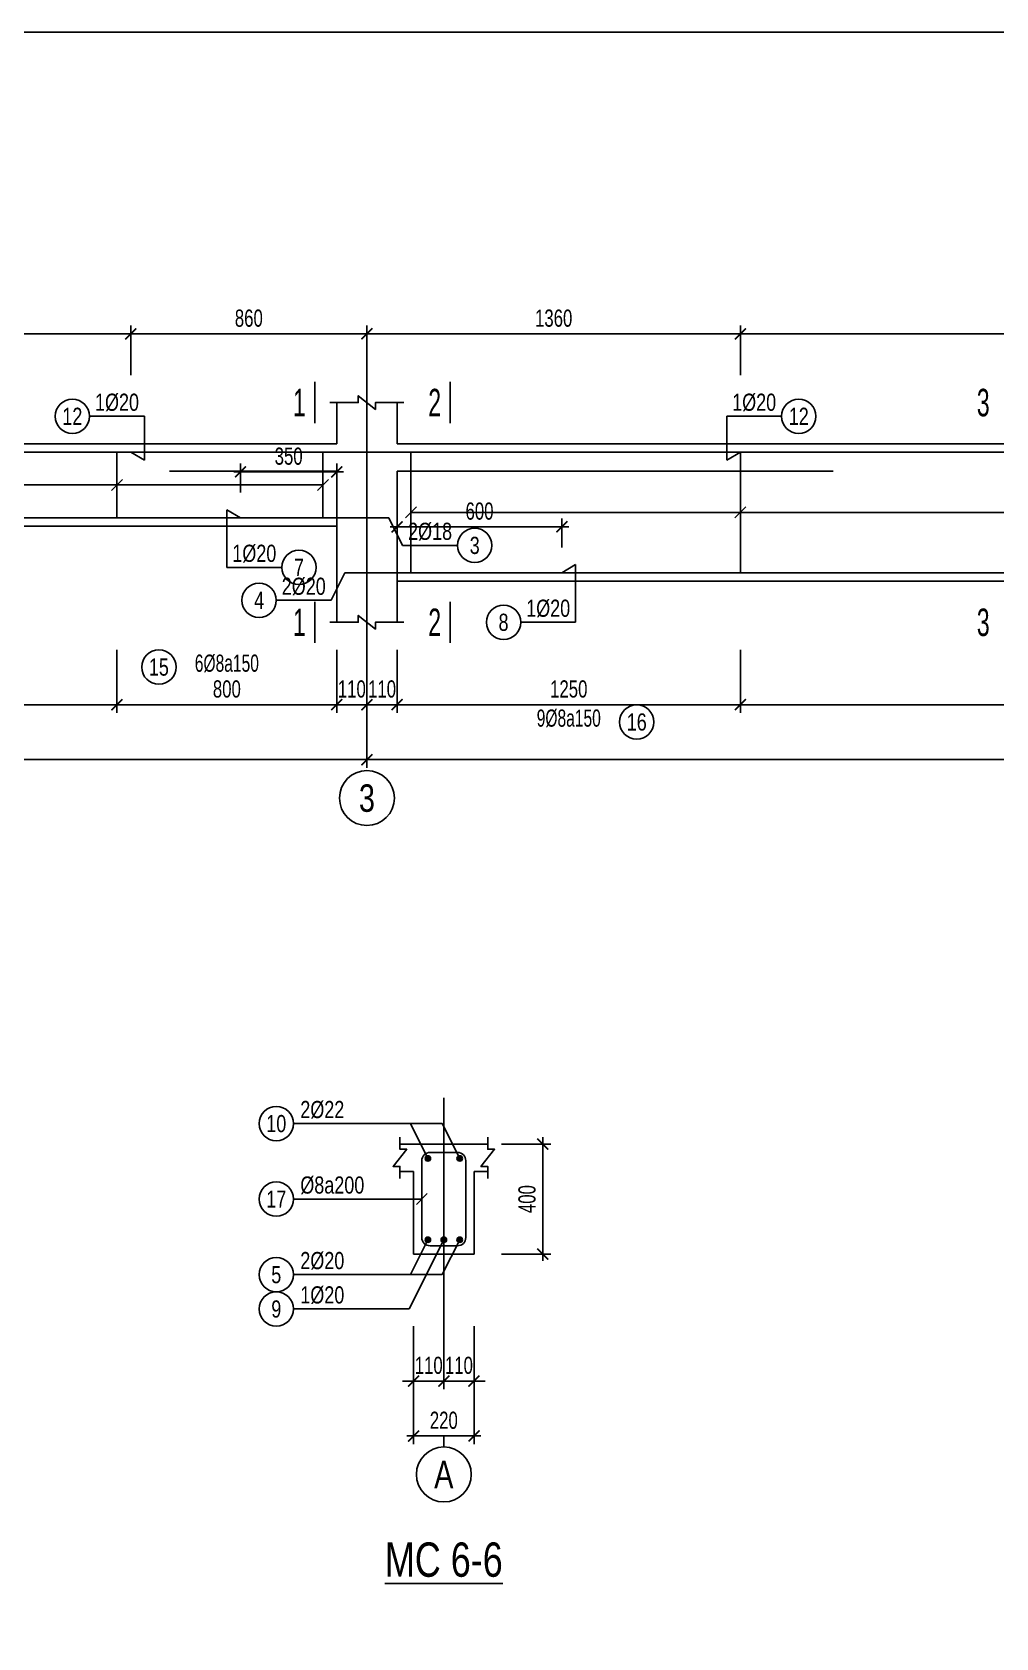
# Model space of a CAD drawing. Header units: inches. Extents: x 442278 to 842836, y -356313 to 59457.
# Drawn here: x 637368 to 640877, y -71901 to -66055 of the extents above; entities that cross this region are included whole.
import ezdxf
from ezdxf.enums import TextEntityAlignment as Align

# ---------------------------------------------------------------- set-up
doc = ezdxf.new("R2010")
doc.units = ezdxf.units.IN
doc.header["$LTSCALE"] = 250
doc.header["$MEASUREMENT"] = 0
doc.linetypes.add('CENTER', pattern=[50.8, 31.75, -6.35, 6.35, -6.35])
doc.linetypes.add('HIDDEN', pattern=[9.525, 6.35, -3.175])
for name, color, linetype in [('LA.BT', 7, 'Continuous'), ('LA.DIM', 251, 'Continuous'), ('LA.DUT', 251, 'HIDDEN'), ('LA.KHAC', 252, 'Continuous'), ('LA.MC', 6, 'Continuous'), ('LA.TC', 3, 'Continuous'), ('LA.TD', 30, 'Continuous'), ('LA.TEXT', 60, 'Continuous'), ('LA.TEXT.MC', 120, 'Continuous'), ('LA.TRUC', 251, 'CENTER'), ('XDIT-MANH', 252, 'Continuous')]:
    doc.layers.add(name, color=color, linetype=linetype)
doc.styles.add('S.BTEXT', font='arial.ttf', dxfattribs={"width": 0.75})
doc.styles.add('S.STEXT', font='arial.ttf', dxfattribs={"width": 0.7})
doc.dimstyles.new('S.DIM25', dxfattribs={"dimtxt": 62.5, "dimasz": 40, "dimexe": 30, "dimexo": 0, "dimgap": 25, "dimtad": 1, "dimdec": 0, "dimzin": 13, "dimdsep": 46, "dimtxsty": 'S.STEXT', "dimblk": 'ARCHTICK', "dimcen": 0, "dimdle": 25, "dimclrd": 251, "dimclre": 251, "dimclrt": 60, "dimadec": 0, "dimazin": 0, "dimtfac": 1, "dimtdec": 0, "dimtix": 1, "dimtmove": 2, "dimatfit": 3, "dimfxl": 1, "dimtolj": 1, "dimtzin": 13, "dimarcsym": 0})

# ---------------------------------------------------------------- blocks, each defined once
blk = doc.blocks.new('_ArchTick')
at = {"color": 0, "linetype": 'ByBlock', "const_width": 0.15}
blk.add_lwpolyline([(-0.5, -0.5), (0.5, 0.5)], dxfattribs=at)
blk = doc.blocks.new('*D497')
at = {"layer": 'DEFPOINTS', "color": 0, "transparency": 16777216}
for p in [(635377, -68303.9), (638587, -68303.9), (638587, -68703.9)]:
    blk.add_point(p, dxfattribs=at)
at = {"layer": 'LA.DIM', "color": 251, "lineweight": -2, "transparency": 16777216}
for p, q in [((635377, -68303.9), (635377, -68733.9)), ((638587, -68303.9), (638587, -68733.9)), ((635352, -68703.9), (638612, -68703.9))]:
    blk.add_line(p, q, dxfattribs=at)
at = {"layer": 'LA.DIM', "color": 251, "lineweight": -2, "transparency": 16777216, "xscale": 40, "yscale": 40, "zscale": 40, "rotation": 180}
blk.add_blockref('_ArchTick', (635377, -68703.9), dxfattribs=at)
at = {"layer": 'LA.DIM', "color": 251, "lineweight": -2, "transparency": 16777216, "xscale": 40, "yscale": 40, "zscale": 40}
blk.add_blockref('_ArchTick', (638587, -68703.9), dxfattribs=at)
at = {"layer": 'LA.DIM', "color": 60, "transparency": 16777216, "insert": (636982, -68647), "char_height": 62.5, "attachment_point": 5, "style": 'S.STEXT'}
blk.add_mtext('\\A1;3210', dxfattribs=at)
blk = doc.blocks.new('*D498')
at = {"layer": 'DEFPOINTS', "color": 0, "transparency": 16777216}
for p in [(638587, -68303.9), (643747, -68303.9), (643747, -68703.9)]:
    blk.add_point(p, dxfattribs=at)
at = {"layer": 'LA.DIM', "color": 251, "lineweight": -2, "transparency": 16777216}
for p, q in [((638587, -68303.9), (638587, -68733.9)), ((643747, -68303.9), (643747, -68733.9)), ((638562, -68703.9), (643772, -68703.9))]:
    blk.add_line(p, q, dxfattribs=at)
at = {"layer": 'LA.DIM', "color": 251, "lineweight": -2, "transparency": 16777216, "xscale": 40, "yscale": 40, "zscale": 40, "rotation": 180}
blk.add_blockref('_ArchTick', (638587, -68703.9), dxfattribs=at)
at = {"layer": 'LA.DIM', "color": 251, "lineweight": -2, "transparency": 16777216, "xscale": 40, "yscale": 40, "zscale": 40}
blk.add_blockref('_ArchTick', (643747, -68703.9), dxfattribs=at)
at = {"layer": 'LA.DIM', "color": 60, "transparency": 16777216, "insert": (641167, -68647), "char_height": 62.5, "attachment_point": 5, "style": 'S.STEXT'}
blk.add_mtext('\\A1;5160', dxfattribs=at)
blk = doc.blocks.new('*D504')
at = {"layer": 'DEFPOINTS', "color": 0, "transparency": 16777216}
for p in [(638477, -68303.9), (638587, -68303.9), (638587, -68503.9)]:
    blk.add_point(p, dxfattribs=at)
at = {"layer": 'LA.DIM', "color": 251, "lineweight": -2, "transparency": 16777216}
for p, q in [((638477, -68303.9), (638477, -68533.9)), ((638587, -68303.9), (638587, -68533.9)), ((638477, -68503.9), (638437, -68503.9)), ((638477, -68503.9), (638587, -68503.9)), ((638587, -68503.9), (638627, -68503.9))]:
    blk.add_line(p, q, dxfattribs=at)
at = {"layer": 'LA.DIM', "color": 251, "lineweight": -2, "transparency": 16777216, "xscale": 40, "yscale": 40, "zscale": 40}
blk.add_blockref('_ArchTick', (638477, -68503.9), dxfattribs=at)
at = {"layer": 'LA.DIM', "color": 251, "lineweight": -2, "transparency": 16777216, "xscale": 40, "yscale": 40, "zscale": 40, "rotation": 180}
blk.add_blockref('_ArchTick', (638587, -68503.9), dxfattribs=at)
at = {"layer": 'LA.DIM', "color": 60, "transparency": 16777216, "insert": (638532, -68447), "char_height": 62.5, "attachment_point": 5, "style": 'S.STEXT'}
blk.add_mtext('\\A1;110', dxfattribs=at)
blk = doc.blocks.new('*D505')
at = {"layer": 'DEFPOINTS', "color": 0, "transparency": 16777216}
for p in [(638587, -68303.9), (638697, -68303.9), (638697, -68503.9)]:
    blk.add_point(p, dxfattribs=at)
at = {"layer": 'LA.DIM', "color": 251, "lineweight": -2, "transparency": 16777216}
for p, q in [((638587, -68303.9), (638587, -68533.9)), ((638697, -68303.9), (638697, -68533.9)), ((638587, -68503.9), (638547, -68503.9)), ((638587, -68503.9), (638697, -68503.9)), ((638697, -68503.9), (638737, -68503.9))]:
    blk.add_line(p, q, dxfattribs=at)
at = {"layer": 'LA.DIM', "color": 251, "lineweight": -2, "transparency": 16777216, "xscale": 40, "yscale": 40, "zscale": 40}
blk.add_blockref('_ArchTick', (638587, -68503.9), dxfattribs=at)
at = {"layer": 'LA.DIM', "color": 251, "lineweight": -2, "transparency": 16777216, "xscale": 40, "yscale": 40, "zscale": 40, "rotation": 180}
blk.add_blockref('_ArchTick', (638697, -68503.9), dxfattribs=at)
at = {"layer": 'LA.DIM', "color": 60, "transparency": 16777216, "insert": (638642, -68447), "char_height": 62.5, "attachment_point": 5, "style": 'S.STEXT'}
blk.add_mtext('\\A1;110', dxfattribs=at)
blk = doc.blocks.new('*D513')
at = {"layer": 'DEFPOINTS', "color": 0, "transparency": 16777216}
for p in [(638477, -67656.4), (638127, -67731.4), (638477, -67731.4)]:
    blk.add_point(p, dxfattribs=at)
at = {"layer": 'LA.DIM', "color": 251, "lineweight": -2, "transparency": 16777216}
for p, q in [((638127, -67731.4), (638127, -67626.4)), ((638477, -67731.4), (638477, -67626.4)), ((638102, -67656.4), (638502, -67656.4))]:
    blk.add_line(p, q, dxfattribs=at)
at = {"layer": 'LA.DIM', "color": 251, "lineweight": -2, "transparency": 16777216, "xscale": 40, "yscale": 40, "zscale": 40, "rotation": 180}
blk.add_blockref('_ArchTick', (638127, -67656.4), dxfattribs=at)
at = {"layer": 'LA.DIM', "color": 251, "lineweight": -2, "transparency": 16777216, "xscale": 40, "yscale": 40, "zscale": 40}
blk.add_blockref('_ArchTick', (638477, -67656.4), dxfattribs=at)
at = {"layer": 'LA.DIM', "color": 60, "transparency": 16777216, "insert": (638302, -67599.5), "char_height": 62.5, "attachment_point": 5, "style": 'S.STEXT'}
blk.add_mtext('\\A1;350', dxfattribs=at)
blk = doc.blocks.new('*D514')
at = {"layer": 'DEFPOINTS', "color": 0, "transparency": 16777216}
for p in [(638697, -67856.4), (638697, -67931.4), (639297, -67931.4)]:
    blk.add_point(p, dxfattribs=at)
at = {"layer": 'LA.DIM', "color": 251, "lineweight": -2, "transparency": 16777216}
for p, q in [((639322, -67856.4), (638672, -67856.4)), ((638697, -67931.4), (638697, -67826.4)), ((639297, -67931.4), (639297, -67826.4))]:
    blk.add_line(p, q, dxfattribs=at)
at = {"layer": 'LA.DIM', "color": 251, "lineweight": -2, "transparency": 16777216, "xscale": 40, "yscale": 40, "zscale": 40, "rotation": 180}
blk.add_blockref('_ArchTick', (638697, -67856.4), dxfattribs=at)
at = {"layer": 'LA.DIM', "color": 251, "lineweight": -2, "transparency": 16777216, "xscale": 40, "yscale": 40, "zscale": 40}
blk.add_blockref('_ArchTick', (639297, -67856.4), dxfattribs=at)
at = {"layer": 'LA.DIM', "color": 60, "transparency": 16777216, "insert": (638997, -67799.5), "char_height": 62.5, "attachment_point": 5, "style": 'S.STEXT'}
blk.add_mtext('\\A1;600', dxfattribs=at)
blk = doc.blocks.new('*D523')
at = {"layer": 'DEFPOINTS', "color": 0, "transparency": 16777216}
for p in [(637727, -67153.9), (636237, -67303.9), (637727, -67303.9)]:
    blk.add_point(p, dxfattribs=at)
at = {"layer": 'LA.DIM', "color": 251, "lineweight": -2, "transparency": 16777216}
for p, q in [((636212, -67153.9), (637752, -67153.9)), ((636237, -67303.9), (636237, -67123.9)), ((637727, -67303.9), (637727, -67123.9))]:
    blk.add_line(p, q, dxfattribs=at)
at = {"layer": 'LA.DIM', "color": 251, "lineweight": -2, "transparency": 16777216, "xscale": 40, "yscale": 40, "zscale": 40, "rotation": 180}
blk.add_blockref('_ArchTick', (636237, -67153.9), dxfattribs=at)
at = {"layer": 'LA.DIM', "color": 251, "lineweight": -2, "transparency": 16777216, "xscale": 40, "yscale": 40, "zscale": 40}
blk.add_blockref('_ArchTick', (637727, -67153.9), dxfattribs=at)
at = {"layer": 'LA.DIM', "color": 60, "transparency": 16777216, "insert": (636982, -67097), "char_height": 62.5, "attachment_point": 5, "style": 'S.STEXT'}
blk.add_mtext('\\A1;1490', dxfattribs=at)
blk = doc.blocks.new('*D524')
at = {"layer": 'DEFPOINTS', "color": 0, "transparency": 16777216}
for p in [(638587, -67153.9), (637727, -67303.9), (638587, -67303.9)]:
    blk.add_point(p, dxfattribs=at)
at = {"layer": 'LA.DIM', "color": 251, "lineweight": -2, "transparency": 16777216}
for p, q in [((637702, -67153.9), (638612, -67153.9)), ((637727, -67303.9), (637727, -67123.9)), ((638587, -67303.9), (638587, -67123.9))]:
    blk.add_line(p, q, dxfattribs=at)
at = {"layer": 'LA.DIM', "color": 251, "lineweight": -2, "transparency": 16777216, "xscale": 40, "yscale": 40, "zscale": 40, "rotation": 180}
blk.add_blockref('_ArchTick', (637727, -67153.9), dxfattribs=at)
at = {"layer": 'LA.DIM', "color": 251, "lineweight": -2, "transparency": 16777216, "xscale": 40, "yscale": 40, "zscale": 40}
blk.add_blockref('_ArchTick', (638587, -67153.9), dxfattribs=at)
at = {"layer": 'LA.DIM', "color": 60, "transparency": 16777216, "insert": (638157, -67097), "char_height": 62.5, "attachment_point": 5, "style": 'S.STEXT'}
blk.add_mtext('\\A1;860', dxfattribs=at)
blk = doc.blocks.new('*D525')
at = {"layer": 'DEFPOINTS', "color": 0, "transparency": 16777216}
for p in [(639947, -67153.9), (638587, -67303.9), (639947, -67303.9)]:
    blk.add_point(p, dxfattribs=at)
at = {"layer": 'LA.DIM', "color": 251, "lineweight": -2, "transparency": 16777216}
for p, q in [((638562, -67153.9), (639972, -67153.9)), ((638587, -67303.9), (638587, -67123.9)), ((639947, -67303.9), (639947, -67123.9))]:
    blk.add_line(p, q, dxfattribs=at)
at = {"layer": 'LA.DIM', "color": 251, "lineweight": -2, "transparency": 16777216, "xscale": 40, "yscale": 40, "zscale": 40, "rotation": 180}
blk.add_blockref('_ArchTick', (638587, -67153.9), dxfattribs=at)
at = {"layer": 'LA.DIM', "color": 251, "lineweight": -2, "transparency": 16777216, "xscale": 40, "yscale": 40, "zscale": 40}
blk.add_blockref('_ArchTick', (639947, -67153.9), dxfattribs=at)
at = {"layer": 'LA.DIM', "color": 60, "transparency": 16777216, "insert": (639267, -67097), "char_height": 62.5, "attachment_point": 5, "style": 'S.STEXT'}
blk.add_mtext('\\A1;1360', dxfattribs=at)
blk = doc.blocks.new('*D526')
at = {"layer": 'DEFPOINTS', "color": 0, "transparency": 16777216}
for p in [(642387, -67153.9), (639947, -67303.9), (642387, -67303.9)]:
    blk.add_point(p, dxfattribs=at)
at = {"layer": 'LA.DIM', "color": 251, "lineweight": -2, "transparency": 16777216}
for p, q in [((639922, -67153.9), (642412, -67153.9)), ((639947, -67303.9), (639947, -67123.9)), ((642387, -67303.9), (642387, -67123.9))]:
    blk.add_line(p, q, dxfattribs=at)
at = {"layer": 'LA.DIM', "color": 251, "lineweight": -2, "transparency": 16777216, "xscale": 40, "yscale": 40, "zscale": 40, "rotation": 180}
blk.add_blockref('_ArchTick', (639947, -67153.9), dxfattribs=at)
at = {"layer": 'LA.DIM', "color": 251, "lineweight": -2, "transparency": 16777216, "xscale": 40, "yscale": 40, "zscale": 40}
blk.add_blockref('_ArchTick', (642387, -67153.9), dxfattribs=at)
at = {"layer": 'LA.DIM', "color": 60, "transparency": 16777216, "insert": (641167, -67097), "char_height": 62.5, "attachment_point": 5, "style": 'S.STEXT'}
blk.add_mtext('\\A1;2440', dxfattribs=at)
blk = doc.blocks.new('*D538')
at = {"layer": 'DEFPOINTS', "color": 0, "transparency": 16777216}
for p in [(636287, -68303.9), (637677, -68303.9), (637677, -68503.9)]:
    blk.add_point(p, dxfattribs=at)
at = {"layer": 'LA.DIM', "color": 251, "lineweight": -2, "transparency": 16777216}
for p, q in [((636287, -68303.9), (636287, -68533.9)), ((637677, -68303.9), (637677, -68533.9)), ((636262, -68503.9), (637702, -68503.9))]:
    blk.add_line(p, q, dxfattribs=at)
at = {"layer": 'LA.DIM', "color": 251, "lineweight": -2, "transparency": 16777216, "xscale": 40, "yscale": 40, "zscale": 40, "rotation": 180}
blk.add_blockref('_ArchTick', (636287, -68503.9), dxfattribs=at)
at = {"layer": 'LA.DIM', "color": 251, "lineweight": -2, "transparency": 16777216, "xscale": 40, "yscale": 40, "zscale": 40}
blk.add_blockref('_ArchTick', (637677, -68503.9), dxfattribs=at)
at = {"layer": 'LA.DIM', "color": 60, "transparency": 16777216, "insert": (636982, -68447), "char_height": 62.5, "attachment_point": 5, "style": 'S.STEXT'}
blk.add_mtext('\\A1;1390', dxfattribs=at)
blk = doc.blocks.new('*D539')
at = {"layer": 'DEFPOINTS', "color": 0, "transparency": 16777216}
for p in [(637677, -68303.9), (638477, -68303.9), (638477, -68503.9)]:
    blk.add_point(p, dxfattribs=at)
at = {"layer": 'LA.DIM', "color": 251, "lineweight": -2, "transparency": 16777216}
for p, q in [((637677, -68303.9), (637677, -68533.9)), ((638477, -68303.9), (638477, -68533.9)), ((637652, -68503.9), (638502, -68503.9))]:
    blk.add_line(p, q, dxfattribs=at)
at = {"layer": 'LA.DIM', "color": 251, "lineweight": -2, "transparency": 16777216, "xscale": 40, "yscale": 40, "zscale": 40, "rotation": 180}
blk.add_blockref('_ArchTick', (637677, -68503.9), dxfattribs=at)
at = {"layer": 'LA.DIM', "color": 251, "lineweight": -2, "transparency": 16777216, "xscale": 40, "yscale": 40, "zscale": 40}
blk.add_blockref('_ArchTick', (638477, -68503.9), dxfattribs=at)
at = {"layer": 'LA.DIM', "color": 60, "transparency": 16777216, "insert": (638077, -68447), "char_height": 62.5, "attachment_point": 5, "style": 'S.STEXT'}
blk.add_mtext('\\A1;800', dxfattribs=at)
blk = doc.blocks.new('*D540')
at = {"layer": 'DEFPOINTS', "color": 0, "transparency": 16777216}
for p in [(638697, -68303.9), (639947, -68303.9), (639947, -68503.9)]:
    blk.add_point(p, dxfattribs=at)
at = {"layer": 'LA.DIM', "color": 251, "lineweight": -2, "transparency": 16777216}
for p, q in [((638697, -68303.9), (638697, -68533.9)), ((639947, -68303.9), (639947, -68533.9)), ((638672, -68503.9), (639972, -68503.9))]:
    blk.add_line(p, q, dxfattribs=at)
at = {"layer": 'LA.DIM', "color": 251, "lineweight": -2, "transparency": 16777216, "xscale": 40, "yscale": 40, "zscale": 40, "rotation": 180}
blk.add_blockref('_ArchTick', (638697, -68503.9), dxfattribs=at)
at = {"layer": 'LA.DIM', "color": 251, "lineweight": -2, "transparency": 16777216, "xscale": 40, "yscale": 40, "zscale": 40}
blk.add_blockref('_ArchTick', (639947, -68503.9), dxfattribs=at)
at = {"layer": 'LA.DIM', "color": 60, "transparency": 16777216, "insert": (639322, -68447), "char_height": 62.5, "attachment_point": 5, "style": 'S.STEXT'}
blk.add_mtext('\\A1;1250', dxfattribs=at)
blk = doc.blocks.new('*D541')
at = {"layer": 'DEFPOINTS', "color": 0, "transparency": 16777216}
for p in [(639947, -68303.9), (642387, -68303.9), (642387, -68503.9)]:
    blk.add_point(p, dxfattribs=at)
at = {"layer": 'LA.DIM', "color": 251, "lineweight": -2, "transparency": 16777216}
for p, q in [((639947, -68303.9), (639947, -68533.9)), ((642387, -68303.9), (642387, -68533.9)), ((639922, -68503.9), (642412, -68503.9))]:
    blk.add_line(p, q, dxfattribs=at)
at = {"layer": 'LA.DIM', "color": 251, "lineweight": -2, "transparency": 16777216, "xscale": 40, "yscale": 40, "zscale": 40, "rotation": 180}
blk.add_blockref('_ArchTick', (639947, -68503.9), dxfattribs=at)
at = {"layer": 'LA.DIM', "color": 251, "lineweight": -2, "transparency": 16777216, "xscale": 40, "yscale": 40, "zscale": 40}
blk.add_blockref('_ArchTick', (642387, -68503.9), dxfattribs=at)
at = {"layer": 'LA.DIM', "color": 60, "transparency": 16777216, "insert": (641167, -68447), "char_height": 62.5, "attachment_point": 5, "style": 'S.STEXT'}
blk.add_mtext('\\A1;2440', dxfattribs=at)
blk = doc.blocks.new('*D567')
at = {"layer": 'DEFPOINTS', "color": 0, "transparency": 16777216}
for p in [(638757, -70766.4), (638867, -70766.4), (638867, -70966.4)]:
    blk.add_point(p, dxfattribs=at)
at = {"layer": 'LA.DIM', "color": 251, "lineweight": -2, "transparency": 16777216}
for p, q in [((638757, -70766.4), (638757, -70996.4)), ((638867, -70766.4), (638867, -70996.4)), ((638757, -70966.4), (638717, -70966.4)), ((638757, -70966.4), (638867, -70966.4)), ((638867, -70966.4), (638907, -70966.4))]:
    blk.add_line(p, q, dxfattribs=at)
at = {"layer": 'LA.DIM', "color": 251, "lineweight": -2, "transparency": 16777216, "xscale": 40, "yscale": 40, "zscale": 40}
blk.add_blockref('_ArchTick', (638757, -70966.4), dxfattribs=at)
at = {"layer": 'LA.DIM', "color": 251, "lineweight": -2, "transparency": 16777216, "xscale": 40, "yscale": 40, "zscale": 40, "rotation": 180}
blk.add_blockref('_ArchTick', (638867, -70966.4), dxfattribs=at)
at = {"layer": 'LA.DIM', "color": 60, "transparency": 16777216, "insert": (638812, -70909.5), "char_height": 62.5, "attachment_point": 5, "style": 'S.STEXT'}
blk.add_mtext('\\A1;110', dxfattribs=at)
blk = doc.blocks.new('*D568')
at = {"layer": 'DEFPOINTS', "color": 0, "transparency": 16777216}
for p in [(638867, -70766.4), (638977, -70766.4), (638867, -70966.4)]:
    blk.add_point(p, dxfattribs=at)
at = {"layer": 'LA.DIM', "color": 251, "lineweight": -2, "transparency": 16777216}
for p, q in [((638867, -70766.4), (638867, -70996.4)), ((638977, -70766.4), (638977, -70996.4)), ((638867, -70966.4), (638827, -70966.4)), ((638977, -70966.4), (638867, -70966.4)), ((638977, -70966.4), (639017, -70966.4))]:
    blk.add_line(p, q, dxfattribs=at)
at = {"layer": 'LA.DIM', "color": 251, "lineweight": -2, "transparency": 16777216, "xscale": 40, "yscale": 40, "zscale": 40}
blk.add_blockref('_ArchTick', (638867, -70966.4), dxfattribs=at)
at = {"layer": 'LA.DIM', "color": 251, "lineweight": -2, "transparency": 16777216, "xscale": 40, "yscale": 40, "zscale": 40, "rotation": 180}
blk.add_blockref('_ArchTick', (638977, -70966.4), dxfattribs=at)
at = {"layer": 'LA.DIM', "color": 60, "transparency": 16777216, "insert": (638922, -70909.5), "char_height": 62.5, "attachment_point": 5, "style": 'S.STEXT'}
blk.add_mtext('\\A1;110', dxfattribs=at)
blk = doc.blocks.new('*D569')
at = {"layer": 'DEFPOINTS', "color": 0, "transparency": 16777216}
for p in [(638757, -70766.4), (638977, -70766.4), (638977, -71166.4)]:
    blk.add_point(p, dxfattribs=at)
at = {"layer": 'LA.DIM', "color": 251, "lineweight": -2, "transparency": 16777216}
for p, q in [((638757, -70766.4), (638757, -71196.4)), ((638977, -70766.4), (638977, -71196.4)), ((638732, -71166.4), (639002, -71166.4))]:
    blk.add_line(p, q, dxfattribs=at)
at = {"layer": 'LA.DIM', "color": 251, "lineweight": -2, "transparency": 16777216, "xscale": 40, "yscale": 40, "zscale": 40, "rotation": 180}
blk.add_blockref('_ArchTick', (638757, -71166.4), dxfattribs=at)
at = {"layer": 'LA.DIM', "color": 251, "lineweight": -2, "transparency": 16777216, "xscale": 40, "yscale": 40, "zscale": 40}
blk.add_blockref('_ArchTick', (638977, -71166.4), dxfattribs=at)
at = {"layer": 'LA.DIM', "color": 60, "transparency": 16777216, "insert": (638867, -71109.5), "char_height": 62.5, "attachment_point": 5, "style": 'S.STEXT'}
blk.add_mtext('\\A1;220', dxfattribs=at)
blk = doc.blocks.new('*D570')
at = {"layer": 'DEFPOINTS', "color": 0, "transparency": 16777216}
for p in [(639077, -70103.9), (639077, -70503.9), (639227, -70503.9)]:
    blk.add_point(p, dxfattribs=at)
at = {"layer": 'LA.DIM', "color": 251, "lineweight": -2, "transparency": 16777216}
for p, q in [((639227, -70078.9), (639227, -70528.9)), ((639077, -70103.9), (639257, -70103.9)), ((639077, -70503.9), (639257, -70503.9))]:
    blk.add_line(p, q, dxfattribs=at)
at = {"layer": 'LA.DIM', "color": 251, "lineweight": -2, "transparency": 16777216, "xscale": 40, "yscale": 40, "zscale": 40}
for p, rotation in [((639227, -70103.9), 90), ((639227, -70503.9), 270)]:
    blk.add_blockref('_ArchTick', p, dxfattribs=dict(at, rotation=rotation))
at = {"layer": 'LA.DIM', "color": 60, "transparency": 16777216, "insert": (639170.1, -70303.9), "char_height": 62.5, "attachment_point": 5, "rotation": 90, "style": 'S.STEXT'}
blk.add_mtext('\\A1;400', dxfattribs=at)
blk = doc.blocks.new('BLOCK.TC')
at = {"layer": 'LA.TC'}
blk.add_hatch(color=256, dxfattribs=at).paths.add_polyline_path([(10, 0, 1), (-10, 0, 1)])
at = {"layer": 'LA.TD'}
blk.add_circle((0, 0), 10, dxfattribs=at)

msp = doc.modelspace()

# ---------------------------------------------------------------- linework, layer by layer
at = {"layer": 'LA.BT'}
for p, q in [((638476.99, -67553.94), (638476.99, -67403.94)), ((638696.99, -67553.94), (638696.99, -67403.94)), ((635486.99, -67553.94), (638476.99, -67553.94)), ((638696.99, -67553.94), (643636.99, -67553.94)), ((635486.99, -67853.94), (638476.99, -67853.94)), ((638476.99, -67853.94), (638476.99, -68203.94)), ((638696.99, -68053.94), (643636.99, -68053.94)), ((638696.99, -68053.94), (638696.99, -68203.94)), ((638756.99, -70103.94), (638706.99, -70103.94)), ((638756.99, -70103.94), (638976.99, -70103.94)), ((638976.99, -70103.94), (639026.99, -70103.94)), ((638756.99, -70203.94), (638706.99, -70203.94)), ((638756.99, -70503.94), (638756.99, -70203.94)), ((638976.99, -70503.94), (638976.99, -70203.94)), ((638976.99, -70203.94), (639026.99, -70203.94)), ((638756.99, -70503.94), (638976.99, -70503.94))]:
    msp.add_line(p, q, dxfattribs=at)
at = {"layer": 'LA.DUT'}
for p, q in [((635486.99, -67653.94), (638476.99, -67653.94)), ((638476.99, -67853.94), (638476.99, -67653.94)), ((638696.99, -67653.94), (643636.99, -67653.94)), ((638696.99, -68053.94), (638696.99, -67653.94))]:
    msp.add_line(p, q, dxfattribs=at)
at = {"layer": 'LA.KHAC'}
for p, q in [((637776.99, -67453.94), (637576.99, -67453.94)), ((637776.99, -67613.94), (637776.99, -67453.94)), ((639896.99, -67453.94), (640096.99, -67453.94)), ((639896.99, -67613.94), (639896.99, -67453.94)), ((635536.99, -67703.94), (638426.99, -67703.94)), ((638076.99, -67793.94), (638076.99, -68003.94)), ((638746.99, -67803.94), (643586.99, -67803.94)), ((638666.99, -67823.94), (638716.99, -67923.94)), ((638716.99, -67923.94), (638916.99, -67923.94)), ((638076.99, -68003.94), (638276.99, -68003.94)), ((638506.99, -68023.94), (638456.99, -68123.94)), ((639346.99, -67993.94), (639346.99, -68203.94)), ((638456.99, -68123.94), (638256.99, -68123.94)), ((639346.99, -68203.94), (639146.99, -68203.94)), ((638319.49, -70028.94), (638861.49, -70028.94)), ((638808.99, -70155.94), (638745.49, -70028.94)), ((638924.99, -70155.94), (638861.49, -70028.94)), ((638319.49, -70303.94), (638786.99, -70303.94)), ((638866.99, -70451.94), (638740.99, -70703.94)), ((638808.99, -70451.94), (638745.49, -70578.94)), ((638924.99, -70451.94), (638861.49, -70578.94)), ((638319.49, -70578.94), (638861.49, -70578.94)), ((638319.49, -70703.94), (638740.99, -70703.94)), ((638866.99, -71206.44), (638866.99, -71166.44))]:
    msp.add_line(p, q, dxfattribs=at)
at = {"layer": 'LA.KHAC', "color": 3}
for p, q in [((637656.99, -67723.94), (637696.99, -67683.94)), ((638406.99, -67723.94), (638446.99, -67683.94)), ((638726.99, -67823.94), (638766.99, -67783.94)), ((639926.99, -67823.94), (639966.99, -67783.94)), ((638766.99, -70323.94), (638806.99, -70283.94))]:
    msp.add_line(p, q, dxfattribs=at)
at = {"layer": 'LA.KHAC'}
for points in [[(638451.99, -67403.94), (638555.74, -67403.94), (638555.74, -67378.94), (638618.24, -67428.94), (638618.24, -67403.94), (638721.99, -67403.94)], [(638451.99, -68203.94), (638555.74, -68203.94), (638555.74, -68178.94), (638618.24, -68228.94), (638618.24, -68203.94), (638721.99, -68203.94)], [(638706.99, -70228.94), (638706.99, -70185.19), (638681.99, -70185.19), (638731.99, -70122.69), (638706.99, -70122.69), (638706.99, -70078.94)], [(639026.99, -70228.94), (639026.99, -70185.19), (639001.99, -70185.19), (639051.99, -70122.69), (639026.99, -70122.69), (639026.99, -70078.94)]]:
    msp.add_lwpolyline(points, dxfattribs=at)
for centre, radius in [((637514.49, -67453.94), 62.5), ((640159.49, -67453.94), 62.5), ((638979.49, -67923.94), 62.5), ((638339.49, -68003.94), 62.5), ((638194.49, -68123.94), 62.5), ((639084.49, -68203.94), 62.5), ((637829.49, -68366.94), 62.5), ((639569.49, -68566.94), 62.5), ((638586.99, -68843.94), 100), ((638256.99, -70028.94), 62.5), ((638256.99, -70303.94), 62.5), ((638256.99, -70578.94), 62.5), ((638256.99, -70703.94), 62.5), ((638866.99, -71306.44), 100)]:
    msp.add_circle(centre, radius, dxfattribs=at)
at = {"layer": 'LA.MC'}
for p, q in [((638397.82, -67478.94), (638397.82, -67328.94)), ((638890.32, -67478.94), (638890.32, -67328.94)), ((638397.82, -68278.94), (638397.82, -68128.94)), ((638890.32, -68278.94), (638890.32, -68128.94))]:
    msp.add_line(p, q, dxfattribs=at)
at = {"layer": 'LA.TC'}
for p, q in [((628926.99, -67583.94), (648006.99, -67583.94)), ((637726.99, -67583.94), (639946.99, -67583.94)), ((637726.99, -67583.94), (637776.99, -67613.94)), ((639946.99, -67583.94), (639896.99, -67613.94)), ((638126.99, -67823.94), (638076.99, -67793.94)), ((635296.99, -67823.94), (638666.99, -67823.94)), ((635836.99, -67823.94), (638126.99, -67823.94)), ((638506.99, -68023.94), (643826.99, -68023.94)), ((639296.99, -68023.94), (639346.99, -67993.94)), ((639296.99, -68023.94), (643036.99, -68023.94))]:
    msp.add_line(p, q, dxfattribs=at)
at = {"layer": 'LA.TD'}
for p, q in [((637676.99, -67583.94), (637676.99, -67823.94)), ((638426.99, -67583.94), (638426.99, -67823.94)), ((638746.99, -67583.94), (638746.99, -68023.94)), ((639946.99, -67583.94), (639946.99, -68023.94))]:
    msp.add_line(p, q, dxfattribs=at)
msp.add_lwpolyline([(638786.99, -70163.94), (638786.99, -70443.94, 0.4142136), (638816.99, -70473.94), (638916.99, -70473.94, 0.4142136), (638946.99, -70443.94), (638946.99, -70163.94, 0.4142136), (638916.99, -70133.94), (638816.99, -70133.94, 0.4142136), (638786.99, -70163.94)], format="xyb", dxfattribs=at)
at = {"layer": 'LA.TRUC'}
for p, q in [((638586.99, -67303.94), (638586.99, -68303.94)), ((638866.99, -69935.19), (638866.99, -70766.44))]:
    msp.add_line(p, q, dxfattribs=at)
at = {"layer": 'XDIT-MANH'}
msp.add_lwpolyline([(623288.27, -66055.23), (653381.5, -66055.23), (653381.5, -84965.66), (623288.27, -84965.66)], close=True, dxfattribs=at)

# ---------------------------------------------------------------- block references
at = {"layer": 'LA.TC'}
for p in [(638808.99, -70155.94), (638924.99, -70155.94), (638808.99, -70451.94), (638866.99, -70451.94), (638924.99, -70451.94)]:
    msp.add_blockref('BLOCK.TC', p, dxfattribs=at)

# ---------------------------------------------------------------- texts
at = {"layer": 'LA.TEXT', "style": 'S.STEXT'}
for s, width, p in [('1%%c20', 0.75, (637676.99, -67433.94)), ('1%%c20', 0.75, (639996.99, -67433.94)), ('2%%c18', 0.75, (638816.99, -67903.94)), ('1%%c20', 0.75, (638176.99, -67983.94)), ('2%%c20', 0.75, (638356.99, -68103.94)), ('1%%c20', 0.75, (639246.99, -68183.94)), ('6%%c8a150', 0.65, (638076.99, -68383.94)), ('9%%c8a150', 0.65, (639321.99, -68583.94))]:
    msp.add_text(s, height=62.5, dxfattribs=dict(at, width=width)).set_placement(p, align=Align.CENTER)
at = {"layer": 'LA.TEXT', "style": 'S.STEXT', "width": 0.75}
for s, p in [('12', (637514.49, -67453.94)), ('12', (640159.49, -67453.94)), ('3', (638979.49, -67923.94)), ('7', (638339.49, -68003.94)), ('4', (638194.49, -68123.94)), ('8', (639084.49, -68203.94)), ('15', (637829.49, -68366.94)), ('16', (639569.49, -68566.94)), ('10', (638256.99, -70028.94)), ('17', (638256.99, -70303.94)), ('5', (638256.99, -70578.94)), ('9', (638256.99, -70703.94))]:
    msp.add_text(s, height=62.5, dxfattribs=at).set_placement(p, align=Align.MIDDLE_CENTER)
at = {"layer": 'LA.TEXT', "color": 4, "style": 'S.BTEXT', "width": 0.75}
for s, p in [('3', (638586.99, -68843.94)), ('A', (638866.99, -71306.44))]:
    msp.add_text(s, height=100, dxfattribs=at).set_placement(p, align=Align.MIDDLE_CENTER)
at = {"layer": 'LA.TEXT', "style": 'S.STEXT', "width": 0.75}
for s, p in [('2%%c22', (638344.49, -70008.94)), ('%%c8a200', (638344.49, -70283.94)), ('2%%c20', (638344.49, -70558.94)), ('1%%c20', (638344.49, -70683.94))]:
    msp.add_text(s, height=62.5, dxfattribs=at).set_placement(p)
at = {"layer": 'LA.TEXT.MC', "style": 'S.BTEXT', "width": 0.6}
for s, p in [('1', (638364.49, -67453.94)), ('2', (638856.99, -67453.94)), ('3', (640854.49, -67453.94)), ('1', (638364.49, -68253.94)), ('2', (638856.99, -68253.94)), ('3', (640854.49, -68253.94))]:
    msp.add_text(s, height=100, dxfattribs=at).set_placement(p, align=Align.RIGHT)
at = {"layer": 'LA.TEXT.MC', "color": 4, "style": 'S.STEXT', "width": 0.75}
msp.add_text('%%uMC 6-6', height=125, dxfattribs=at).set_placement((638866.99, -71678.94), align=Align.CENTER)

# ---------------------------------------------------------------- dimensions: what is measured, and where the dimension line sits
at = {"layer": 'LA.DIM'}
for base, p1, p2, picture, middle in [((637726.99, -67153.94), (636236.99, -67303.94), (637726.99, -67303.94), '*D523', (636981.99, -67097.03)), ((638586.99, -67153.94), (637726.99, -67303.94), (638586.99, -67303.94), '*D524', (638156.99, -67097.03)), ((639946.99, -67153.94), (638586.99, -67303.94), (639946.99, -67303.94), '*D525', (639266.99, -67097.01)), ((642386.99, -67153.94), (639946.99, -67303.94), (642386.99, -67303.94), '*D526', (641166.99, -67097.03)), ((638476.99, -67656.44), (638126.99, -67731.44), (638476.99, -67731.44), '*D513', (638301.99, -67599.51)), ((638696.99, -67856.44), (639296.99, -67931.44), (638696.99, -67931.44), '*D514', (638996.99, -67799.53)), ((638586.99, -68703.94), (635376.99, -68303.94), (638586.99, -68303.94), '*D497', (636981.99, -68647.01)), ((637676.99, -68503.94), (636286.99, -68303.94), (637676.99, -68303.94), '*D538', (636981.99, -68447.01)), ((638476.99, -68503.94), (637676.99, -68303.94), (638476.99, -68303.94), '*D539', (638076.99, -68447.03)), ((638586.99, -68503.94), (638476.99, -68303.94), (638586.99, -68303.94), '*D504', (638531.99, -68447.03)), ((638696.99, -68503.94), (638586.99, -68303.94), (638696.99, -68303.94), '*D505', (638641.99, -68447.03)), ((643746.99, -68703.94), (638586.99, -68303.94), (643746.99, -68303.94), '*D498', (641166.99, -68647.03)), ((639946.99, -68503.94), (638696.99, -68303.94), (639946.99, -68303.94), '*D540', (639321.99, -68447.03)), ((642386.99, -68503.94), (639946.99, -68303.94), (642386.99, -68303.94), '*D541', (641166.99, -68447.03)), ((638866.99, -70966.44), (638756.99, -70766.44), (638866.99, -70766.44), '*D567', (638811.99, -70909.53)), ((638976.99, -71166.44), (638756.99, -70766.44), (638976.99, -70766.44), '*D569', (638866.99, -71109.53)), ((638866.99, -70966.44), (638976.99, -70766.44), (638866.99, -70766.44), '*D568', (638921.99, -70909.53))]:
    dim = msp.add_linear_dim(base=base, p1=p1, p2=p2, dimstyle='S.DIM25', dxfattribs=at)
    dim.commit()
    dim.dimension.update_dxf_attribs({"geometry": picture, "text_midpoint": middle})
dim = msp.add_linear_dim(base=(639226.99, -70503.94), p1=(639076.99, -70103.94), p2=(639076.99, -70503.94), angle=90, dimstyle='S.DIM25', dxfattribs=at)
dim.commit()
dim.dimension.update_dxf_attribs({"geometry": '*D570', "text_midpoint": (639170.08, -70303.94)})

doc.saveas('drawing.dxf')
